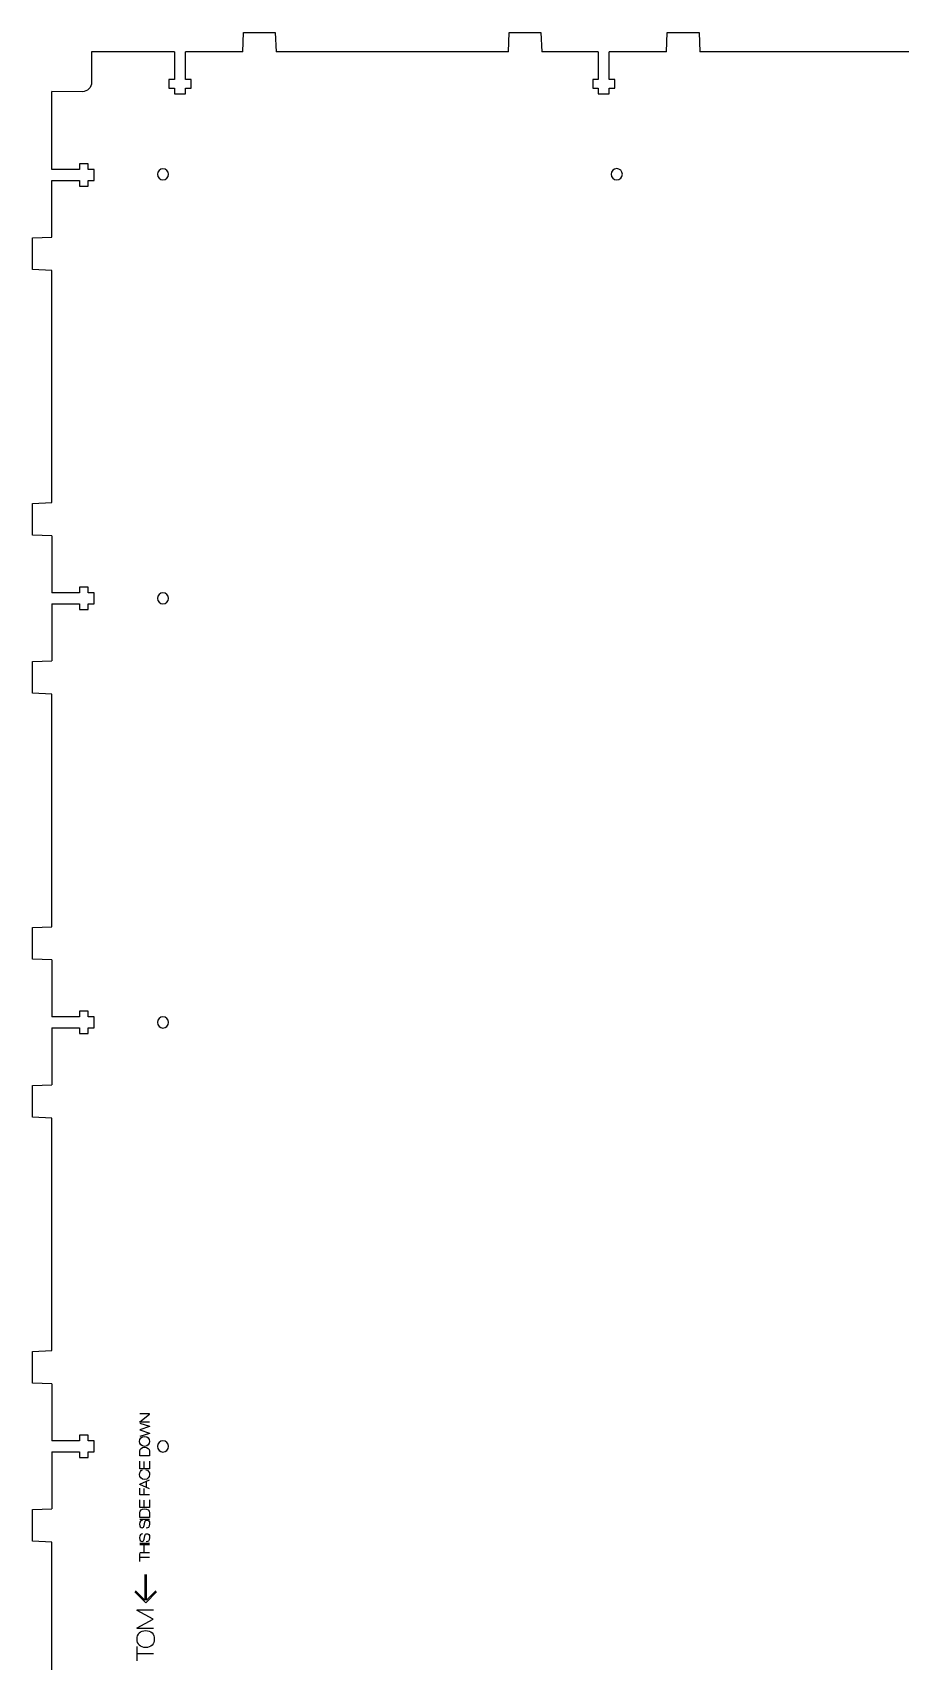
# Model space of a CAD drawing. Header units: millimetres. Extents: x 62 to 3900, y -2118 to 0.
# Drawn here: x 464.1 to 683.6, y -1707.5 to -1295.1 of the extents above; entities that cross this region are included whole.
import ezdxf

# ---------------------------------------------------------------- set-up
doc = ezdxf.new("R2010")
doc.units = ezdxf.units.MM
doc.layers.add('CUTS', color=1, linetype='Continuous', lineweight=25, true_color=0xff0000)
doc.layers.add('TEXT', color=5, linetype='Continuous', true_color=0x0000ff)

msp = doc.modelspace()

# ---------------------------------------------------------------- linework, layer by layer
at = {"layer": 'CUTS', "color": 1, "lineweight": 25, "true_color": 0xff0000}
for p, q in [((517.26, -1300), (517.46, -1295.13)), ((517.46, -1295.13), (525.49, -1295.13)), ((525.49, -1295.13), (525.69, -1300)), ((584.44, -1300), (584.64, -1295.13)), ((584.64, -1295.13), (592.67, -1295.13)), ((592.67, -1295.13), (592.87, -1300)), ((624.44, -1300), (624.64, -1295.13)), ((624.64, -1295.13), (632.66, -1295.13)), ((632.66, -1295.13), (632.86, -1300)), ((479.06, -1300.02), (479.06, -1307.69)), ((500, -1300), (500, -1307.02)), ((502.8, -1307.02), (502.8, -1300)), ((607.18, -1300), (607.18, -1307.02)), ((609.98, -1307.02), (609.98, -1300)), ((500, -1307.02), (498.6, -1307.02)), ((498.6, -1307.02), (498.6, -1309.22)), ((504.2, -1307.02), (502.8, -1307.02)), ((504.2, -1309.22), (504.2, -1307.02)), ((607.18, -1307.02), (605.78, -1307.02)), ((605.78, -1307.02), (605.78, -1309.22)), ((611.38, -1307.02), (609.98, -1307.02)), ((611.38, -1309.22), (611.38, -1307.02)), ((476.66, -1310.09), (469, -1310.05)), ((498.6, -1309.22), (500, -1309.22)), ((500, -1309.22), (500, -1310.66)), ((500, -1310.66), (502.8, -1310.66)), ((502.8, -1310.66), (502.8, -1309.22)), ((502.8, -1309.22), (504.2, -1309.22)), ((605.78, -1309.22), (607.18, -1309.22)), ((607.18, -1309.22), (607.18, -1310.66)), ((607.18, -1310.66), (609.98, -1310.66)), ((609.98, -1310.66), (609.98, -1309.22)), ((609.98, -1309.22), (611.38, -1309.22)), ((476.01, -1329.78), (469, -1329.78)), ((478.21, -1328.38), (476.01, -1328.38)), ((476.01, -1328.38), (476.01, -1329.78)), ((478.21, -1329.78), (478.21, -1328.38)), ((479.66, -1329.78), (478.21, -1329.78)), ((479.66, -1332.58), (479.66, -1329.78)), ((469, -1332.58), (476.01, -1332.58)), ((476.01, -1332.58), (476.01, -1333.98)), ((476.01, -1333.98), (478.21, -1333.98)), ((478.21, -1333.98), (478.21, -1332.58)), ((478.21, -1332.58), (479.66, -1332.58)), ((464.12, -1347.08), (469, -1346.88)), ((464.12, -1355.12), (464.12, -1347.08)), ((469, -1355.32), (464.12, -1355.12)), ((464.12, -1414.33), (469, -1414.13)), ((464.12, -1422.35), (464.12, -1414.33)), ((469, -1422.55), (464.12, -1422.35)), ((469, -1422.55), (469, -1436.95)), ((476.01, -1436.95), (469, -1436.95)), ((478.21, -1435.55), (476.01, -1435.55)), ((476.01, -1435.55), (476.01, -1436.95)), ((478.21, -1436.95), (478.21, -1435.55)), ((479.66, -1436.95), (478.21, -1436.95)), ((479.66, -1439.75), (479.66, -1436.95)), ((469, -1439.75), (476.01, -1439.75)), ((469, -1439.75), (469, -1454.13)), ((476.01, -1439.75), (476.01, -1441.15)), ((476.01, -1441.15), (478.21, -1441.15)), ((478.21, -1441.15), (478.21, -1439.75)), ((478.21, -1439.75), (479.66, -1439.75)), ((464.12, -1454.33), (469, -1454.13)), ((464.12, -1462.37), (464.12, -1454.33)), ((469, -1462.57), (464.12, -1462.37)), ((469, -1521.47), (469, -1462.57)), ((464.12, -1521.67), (469, -1521.47)), ((464.12, -1529.69), (464.12, -1521.67)), ((469, -1529.89), (464.12, -1529.69)), ((469, -1529.89), (469, -1544.29)), ((476.01, -1544.29), (469, -1544.29)), ((478.21, -1542.89), (476.01, -1542.89)), ((476.01, -1542.89), (476.01, -1544.29)), ((478.21, -1544.29), (478.21, -1542.89)), ((479.66, -1544.29), (478.21, -1544.29)), ((479.66, -1547.09), (479.66, -1544.29)), ((469, -1547.09), (476.01, -1547.09)), ((469, -1547.09), (469, -1561.47)), ((476.01, -1547.09), (476.01, -1548.49)), ((476.01, -1548.49), (478.21, -1548.49)), ((478.21, -1548.49), (478.21, -1547.09)), ((478.21, -1547.09), (479.66, -1547.09)), ((464.12, -1561.67), (469, -1561.47)), ((464.12, -1569.71), (464.12, -1561.67)), ((469, -1569.91), (464.12, -1569.71)), ((469, -1628.8), (469, -1569.91)), ((464.12, -1629), (469, -1628.8)), ((464.12, -1637.03), (464.12, -1629)), ((469, -1637.23), (464.12, -1637.03)), ((469, -1637.23), (469, -1651.63)), ((476.01, -1651.63), (469, -1651.63)), ((478.21, -1650.23), (476.01, -1650.23)), ((476.01, -1650.23), (476.01, -1651.63)), ((478.21, -1651.63), (478.21, -1650.23)), ((479.66, -1651.63), (478.21, -1651.63)), ((479.66, -1654.43), (479.66, -1651.63)), ((469, -1654.43), (476.01, -1654.43)), ((469, -1654.43), (469, -1668.81)), ((476.01, -1654.43), (476.01, -1655.83)), ((476.01, -1655.83), (478.21, -1655.83)), ((478.21, -1655.83), (478.21, -1654.43)), ((478.21, -1654.43), (479.66, -1654.43)), ((464.12, -1669.01), (469, -1668.81)), ((464.12, -1677.05), (464.12, -1669.01)), ((469, -1677.25), (464.12, -1677.05)), ((469, -1736.14), (469, -1677.25))]:
    msp.add_line(p, q, dxfattribs=at)
at = {"layer": 'CUTS'}
for p, q in [((500, -1300), (479.06, -1300.02)), ((517.26, -1300), (502.8, -1300)), ((584.44, -1300), (525.69, -1300)), ((607.18, -1300), (592.87, -1300)), ((624.44, -1300), (609.98, -1300)), ((691.78, -1300), (632.86, -1300)), ((469, -1329.78), (469, -1310.05)), ((469, -1346.88), (469, -1332.58)), ((469, -1414.13), (469, -1355.32))]:
    msp.add_line(p, q, dxfattribs=at)
at = {"layer": 'CUTS', "color": 1, "lineweight": 25, "true_color": 0xff0000}
for points in [[(479.06, -1307.69), (479.06, -1309.01), (477.99, -1310.09), (476.66, -1310.09)], [(497.1, -1329.59), (496.32, -1329.59), (495.68, -1330.22), (495.68, -1331.01)], [(495.68, -1331.01), (495.68, -1331.8), (496.32, -1332.44), (497.1, -1332.44)], [(498.53, -1331.01), (498.53, -1330.22), (497.89, -1329.59), (497.1, -1329.59)], [(497.1, -1332.44), (497.89, -1332.44), (498.53, -1331.8), (498.53, -1331.01)], [(611.86, -1329.56), (611.08, -1329.56), (610.44, -1330.2), (610.44, -1330.99)], [(610.44, -1330.99), (610.44, -1331.78), (611.08, -1332.41), (611.86, -1332.41)], [(613.29, -1330.99), (613.29, -1330.2), (612.65, -1329.56), (611.86, -1329.56)], [(611.86, -1332.41), (612.65, -1332.41), (613.29, -1331.78), (613.29, -1330.99)], [(497.1, -1436.93), (496.32, -1436.93), (495.68, -1437.56), (495.68, -1438.35)], [(495.68, -1438.35), (495.68, -1439.14), (496.32, -1439.78), (497.1, -1439.78)], [(498.53, -1438.35), (498.53, -1437.56), (497.89, -1436.93), (497.1, -1436.93)], [(497.1, -1439.78), (497.89, -1439.78), (498.53, -1439.14), (498.53, -1438.35)], [(497.1, -1544.27), (496.32, -1544.27), (495.68, -1544.9), (495.68, -1545.69)], [(495.68, -1545.69), (495.68, -1546.48), (496.32, -1547.12), (497.1, -1547.12)], [(498.53, -1545.69), (498.53, -1544.9), (497.89, -1544.27), (497.1, -1544.27)], [(497.1, -1547.12), (497.89, -1547.12), (498.53, -1546.48), (498.53, -1545.69)], [(497.1, -1651.61), (496.32, -1651.61), (495.68, -1652.24), (495.68, -1653.03)], [(495.68, -1653.03), (495.68, -1653.82), (496.32, -1654.46), (497.1, -1654.46)], [(498.53, -1653.03), (498.53, -1652.24), (497.89, -1651.61), (497.1, -1651.61)], [(497.1, -1654.46), (497.89, -1654.46), (498.53, -1653.82), (498.53, -1653.03)]]:
    msp.add_open_spline(points, degree=3, dxfattribs=at)
at = {"layer": 'TEXT', "color": 5, "lineweight": 25, "true_color": 0x0000ff}
for points in [[(493.66, -1646.88), (491.25, -1646.88), (491.25, -1646.79), (493.66, -1644.88), (493.66, -1644.81), (491.25, -1644.81)], [(491.25, -1647.12), (493.66, -1647.92), (493.66, -1648.01), (491.26, -1648.84), (491.26, -1648.85), (493.66, -1649.68), (493.66, -1649.76), (491.25, -1650.57)], [(491.25, -1655.46), (491.25, -1654.28)], [(493.66, -1654.28), (493.66, -1655.46), (491.25, -1655.46), (491.25, -1655.46)], [(493.66, -1656.78), (493.66, -1658.69), (491.25, -1658.69), (491.25, -1656.8)], [(492.37, -1658.69), (492.37, -1656.88)], [(493.66, -1663.8), (491.25, -1662.69), (491.25, -1662.6), (493.66, -1661.49)], [(493.66, -1665.33), (491.25, -1665.33), (491.25, -1663.64)], [(492.37, -1665.33), (492.37, -1663.73)], [(492.86, -1661.86), (492.86, -1663.44)], [(493.66, -1666.56), (493.66, -1668.47), (491.25, -1668.47), (491.25, -1666.58)], [(491.25, -1671.06), (491.25, -1669.89)], [(493.66, -1669.89), (493.66, -1671.06), (491.25, -1671.06), (491.25, -1671.06)], [(492.37, -1668.47), (492.37, -1666.66)], [(491.25, -1671.43), (493.66, -1671.43)], [(492.36, -1673.03), (492.5, -1672.23)], [(491.25, -1677.57), (493.66, -1677.57)], [(491.25, -1677.91), (493.66, -1677.91)], [(492.36, -1676.49), (492.5, -1675.69)], [(492.37, -1679.99), (492.37, -1677.91)], [(493.66, -1679.99), (491.25, -1679.99)], [(491.25, -1682.2), (491.25, -1680.12)], [(493.66, -1681.15), (491.25, -1681.15)], [(492.52, -1685.44), (492.52, -1691.98), (490.12, -1689.58)], [(495.31, -1689.59), (492.92, -1691.98), (492.92, -1685.44)], [(495.5, -1689.88), (492.72, -1692.67), (489.94, -1689.88)], [(494.71, -1699.15), (490.54, -1699.15), (490.54, -1698.95), (494.59, -1696.76), (494.59, -1696.75), (490.54, -1694.57), (490.54, -1694.38), (494.71, -1694.38)], [(490.54, -1707.32), (490.54, -1703.72)], [(494.71, -1705.51), (490.54, -1705.51)]]:
    msp.add_lwpolyline(points, dxfattribs=at)
for points in [[(491.19, -1651.77), (491.19, -1651.08), (491.66, -1650.52), (492.45, -1650.52)], [(492.45, -1653.02), (491.66, -1653.02), (491.19, -1652.46), (491.19, -1651.77)], [(491.25, -1654.28), (491.25, -1653.62), (491.73, -1653.27), (492.45, -1653.27)], [(492.45, -1650.52), (493.25, -1650.52), (493.72, -1651.08), (493.72, -1651.77)], [(493.72, -1651.77), (493.72, -1652.46), (493.25, -1653.02), (492.45, -1653.02)], [(492.45, -1653.27), (493.18, -1653.27), (493.66, -1653.62), (493.66, -1654.28)], [(491.19, -1660.14), (491.19, -1659.57), (491.43, -1659.11), (491.95, -1658.98)], [(492.45, -1661.39), (491.66, -1661.39), (491.19, -1660.83), (491.19, -1660.14)], [(493.72, -1660.14), (493.72, -1660.83), (493.25, -1661.39), (492.45, -1661.39)], [(492.75, -1658.93), (493.39, -1659), (493.72, -1659.58), (493.72, -1660.14)], [(491.25, -1669.89), (491.25, -1669.22), (491.73, -1668.88), (492.45, -1668.88)], [(492.45, -1668.88), (493.18, -1668.88), (493.66, -1669.22), (493.66, -1669.89)], [(491.92, -1671.74), (491.55, -1671.76), (491.19, -1671.93), (491.19, -1672.74)], [(491.19, -1672.74), (491.19, -1673.35), (491.42, -1673.63), (491.81, -1673.63)], [(491.81, -1673.63), (492.14, -1673.63), (492.28, -1673.43), (492.36, -1673.03)], [(492.5, -1672.23), (492.58, -1671.86), (492.74, -1671.68), (493.04, -1671.68)], [(493.72, -1672.64), (493.72, -1673.6), (493.21, -1673.71), (492.87, -1673.71)], [(493.04, -1671.68), (493.31, -1671.68), (493.72, -1671.81), (493.72, -1672.64)], [(491.92, -1675.2), (491.55, -1675.22), (491.19, -1675.39), (491.19, -1676.19)], [(491.19, -1676.19), (491.19, -1676.81), (491.42, -1677.09), (491.81, -1677.09)], [(491.81, -1677.09), (492.14, -1677.09), (492.28, -1676.89), (492.36, -1676.49)], [(492.5, -1675.69), (492.58, -1675.32), (492.74, -1675.14), (493.04, -1675.14)], [(493.72, -1676.1), (493.72, -1677.06), (493.21, -1677.17), (492.87, -1677.17)], [(493.04, -1675.14), (493.31, -1675.14), (493.72, -1675.27), (493.72, -1676.1)], [(490.54, -1701.8), (490.54, -1700.61), (491.34, -1699.64), (492.72, -1699.64)], [(492.72, -1703.96), (491.34, -1703.96), (490.54, -1702.99), (490.54, -1701.8)], [(492.72, -1699.64), (494.1, -1699.64), (494.9, -1700.61), (494.9, -1701.8)], [(494.9, -1701.8), (494.9, -1702.99), (494.1, -1703.96), (492.72, -1703.96)]]:
    msp.add_open_spline(points, degree=3, dxfattribs=at)

doc.saveas('drawing.dxf')
